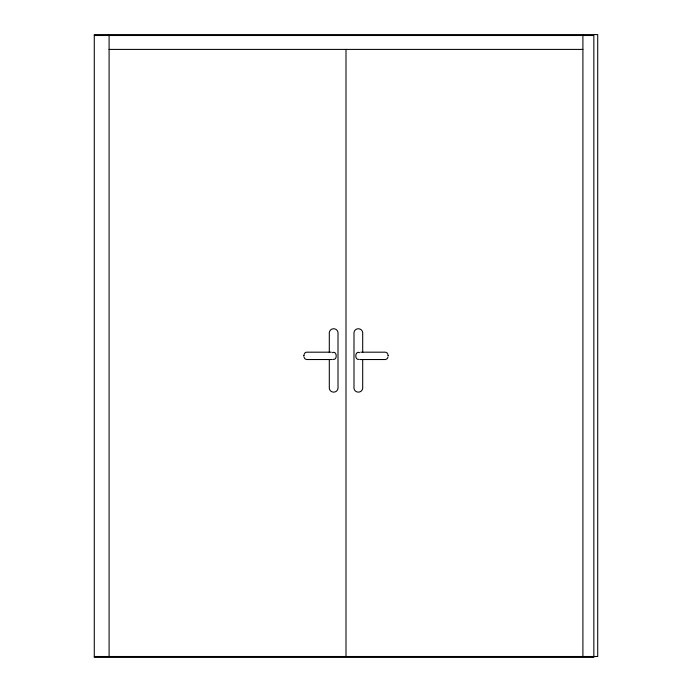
<?xml version="1.0" encoding="UTF-8"?>
<svg xmlns="http://www.w3.org/2000/svg" width="692" height="692" viewBox="0 0 692 692"><rect width="100%" height="100%" fill="white"/><g stroke="black" fill="none" stroke-linecap="round" stroke-linejoin="round"><path stroke-width="1.04" d="M304.056 354.451L305.163 352.678L306.469 352.185L331.234 352.185M387.944 357.262L387.122 358.767L385.53 359.529L359.978 359.529M332.35 352.678C336.926 350.152 337.808 360.376 332.982 359.399M359.018 359.399C354.192 360.376 355.074 350.152 359.65 352.678M94.285 35.508L593.84 35.508L593.84 657.4L94.285 657.4L94.285 34.6L597.715 34.6L597.715 656.492L94.285 656.492M109.094 49.409L582.906 49.409M360.766 352.185L385.53 352.185L387.122 352.937L387.944 354.451M332.022 359.529L306.469 359.529L304.878 358.767L304.056 357.262M582.906 34.6L582.906 656.492M362.695 352.479L362.695 334.435C363.724 326.875 352.963 326.875 353.993 334.435L353.993 386.447C352.963 394.016 363.724 394.016 362.695 386.447L362.695 359.909M346 49.409L346 656.492M329.305 352.479L329.305 334.435C328.276 326.875 339.037 326.875 338.007 334.435L338.007 386.447C339.037 394.016 328.276 394.016 329.305 386.447L329.305 359.909M109.094 34.6L109.094 656.492M303.883 355.377L303.883 355.973L303.883 355.394M388.143 355.852L388.117 355.377L388.143 355.852"/></g></svg>
